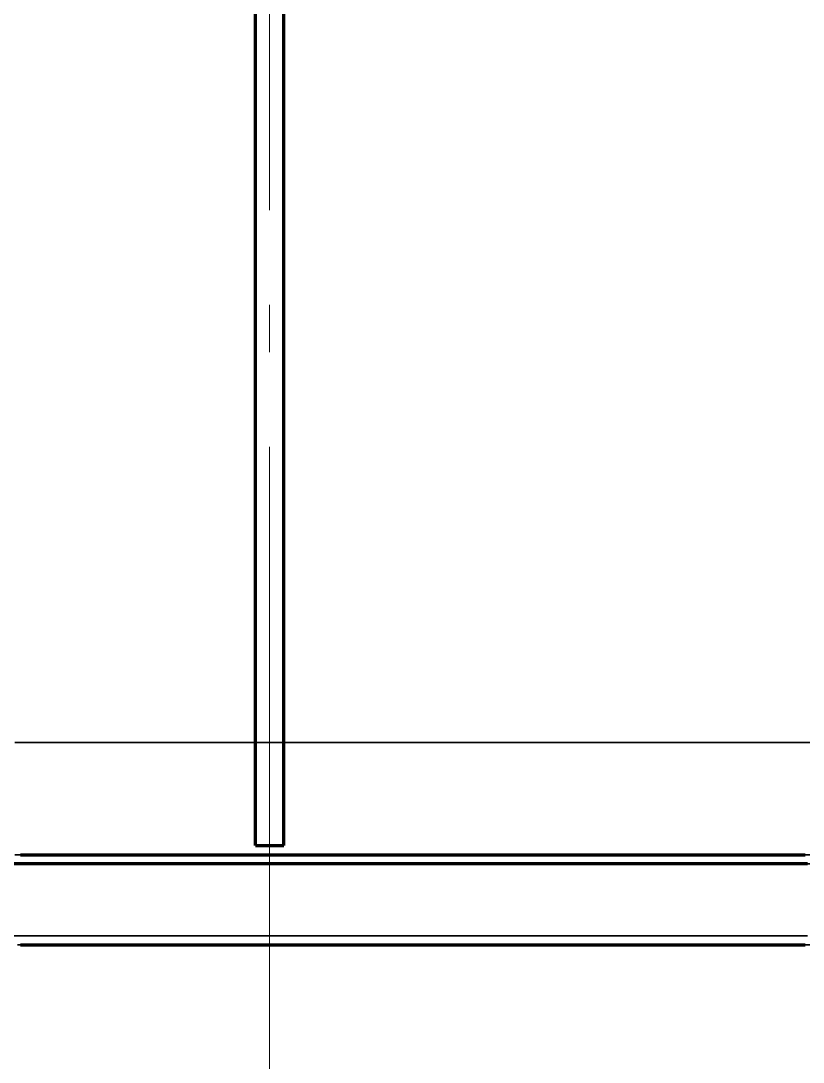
# Model space of a CAD drawing. Header units: millimetres. Extents: x 0 to 1554, y 0 to 420.
# Drawn here: x 111.49 to 128.02, y 169.17 to 191.17 of the extents above; entities that cross this region are included whole.
import ezdxf

# ---------------------------------------------------------------- set-up
doc = ezdxf.new("R2010")
doc.units = ezdxf.units.MM
doc.linetypes.add('IRAM-E-TRAZOS', pattern=[5, 4, -1])
doc.linetypes.add('IRAM-F-TRAZO-PUNTO', pattern=[20, 15, -2, 1, -2])
for name, color, linetype, lineweight in [('01-VISIBLE', 7, 'CONTINUOUS', 70), ('02-OCULTA', 4, 'IRAM-E-TRAZOS', 35), ('03-EJE', 1, 'IRAM-F-TRAZO-PUNTO', 18)]:
    doc.layers.add(name, color=color, linetype=linetype, lineweight=lineweight)

msp = doc.modelspace()

# ---------------------------------------------------------------- linework, layer by layer
at = {"layer": '01-VISIBLE'}
for p, q in [((116.45, 173.752), (116.45, 309.352)), ((117.05, 173.752), (117.05, 309.352)), ((116.45, 173.752), (117.05, 173.752))]:
    msp.add_line(p, q, dxfattribs=at)
for points in [[(111.485, 173.552), (111.68, 173.552), (111.875, 173.552), (112.07, 173.552), (112.265, 173.552), (112.46, 173.552), (112.655, 173.552), (112.85, 173.552), (113.045, 173.552), (113.24, 173.552), (113.435, 173.552), (113.63, 173.552), (113.825, 173.552), (114.02, 173.552), (114.215, 173.552), (114.41, 173.552), (114.605, 173.552), (114.8, 173.552), (114.995, 173.552), (115.19, 173.552), (115.385, 173.552), (115.58, 173.552), (115.775, 173.552), (115.97, 173.552), (116.165, 173.552), (116.36, 173.552), (116.555, 173.552), (116.75, 173.552), (116.945, 173.552), (117.14, 173.552), (117.335, 173.552), (117.53, 173.552), (117.725, 173.552), (117.92, 173.552), (118.115, 173.552), (118.31, 173.552), (118.505, 173.552), (118.7, 173.552), (118.895, 173.552), (119.09, 173.552), (119.285, 173.552), (119.48, 173.552), (119.675, 173.552), (119.87, 173.552), (120.065, 173.552), (120.26, 173.552), (120.455, 173.552), (120.65, 173.552), (120.845, 173.552), (121.04, 173.552), (121.235, 173.552), (121.43, 173.552), (121.625, 173.552), (121.82, 173.552), (122.015, 173.552), (122.21, 173.552), (122.405, 173.552), (122.6, 173.552), (122.795, 173.552), (122.99, 173.552), (123.185, 173.552), (123.38, 173.552), (123.575, 173.552), (123.77, 173.552), (123.965, 173.552), (124.16, 173.552), (124.355, 173.552), (124.55, 173.552), (124.745, 173.552), (124.94, 173.552), (125.135, 173.552), (125.33, 173.552), (125.525, 173.552), (125.72, 173.552), (125.915, 173.552), (126.11, 173.552), (126.305, 173.552), (126.5, 173.552), (126.695, 173.552), (126.89, 173.552), (127.085, 173.552), (127.28, 173.552), (127.475, 173.552), (127.67, 173.552), (127.865, 173.552), (128.06, 173.552)], [(128.115, 173.362), (127.922, 173.362), (127.73, 173.362), (127.537, 173.362), (127.344, 173.362), (127.152, 173.362), (126.959, 173.362), (126.766, 173.362), (126.574, 173.362), (126.381, 173.362), (126.189, 173.362), (125.996, 173.362), (125.803, 173.362), (125.611, 173.362), (125.418, 173.362), (125.225, 173.362), (125.033, 173.362), (124.84, 173.362), (124.648, 173.362), (124.455, 173.362), (124.262, 173.362), (124.07, 173.362), (123.877, 173.362), (123.684, 173.362), (123.492, 173.362), (123.299, 173.362), (123.107, 173.362), (122.914, 173.362), (122.721, 173.362), (122.529, 173.362), (122.336, 173.362), (122.144, 173.362), (121.951, 173.362), (121.758, 173.362), (121.566, 173.362), (121.373, 173.362), (121.18, 173.362), (120.988, 173.362), (120.795, 173.362), (120.602, 173.362), (120.41, 173.362), (120.217, 173.362), (120.025, 173.362), (119.832, 173.362), (119.639, 173.362), (119.447, 173.362), (119.254, 173.362), (119.061, 173.362), (118.869, 173.362), (118.676, 173.362), (118.484, 173.362), (118.291, 173.362), (118.098, 173.362), (117.906, 173.362), (117.713, 173.362), (117.52, 173.362), (117.328, 173.362), (117.135, 173.362), (116.943, 173.362), (116.75, 173.362), (116.557, 173.362), (116.365, 173.362), (116.172, 173.362), (115.98, 173.362), (115.787, 173.362), (115.594, 173.362), (115.402, 173.362), (115.209, 173.362), (115.016, 173.362), (114.824, 173.362), (114.631, 173.362), (114.438, 173.362), (114.246, 173.362), (114.053, 173.362), (113.861, 173.362), (113.668, 173.362), (113.475, 173.362), (113.283, 173.362), (113.09, 173.362), (112.897, 173.362), (112.705, 173.362), (112.512, 173.362), (112.32, 173.362), (112.127, 173.362), (111.934, 173.362), (111.742, 173.362), (111.549, 173.362), (111.356, 173.362)], [(111.485, 171.652), (111.68, 171.652), (111.875, 171.652), (112.07, 171.652), (112.265, 171.652), (112.46, 171.652), (112.655, 171.652), (112.85, 171.652), (113.045, 171.652), (113.24, 171.652), (113.435, 171.652), (113.63, 171.652), (113.825, 171.652), (114.02, 171.652), (114.215, 171.652), (114.41, 171.652), (114.605, 171.652), (114.8, 171.652), (114.995, 171.652), (115.19, 171.652), (115.385, 171.652), (115.58, 171.652), (115.775, 171.652), (115.97, 171.652), (116.165, 171.652), (116.36, 171.652), (116.555, 171.652), (116.75, 171.652), (116.945, 171.652), (117.14, 171.652), (117.335, 171.652), (117.53, 171.652), (117.725, 171.652), (117.92, 171.652), (118.115, 171.652), (118.31, 171.652), (118.505, 171.652), (118.7, 171.652), (118.895, 171.652), (119.09, 171.652), (119.285, 171.652), (119.48, 171.652), (119.675, 171.652), (119.87, 171.652), (120.065, 171.652), (120.26, 171.652), (120.455, 171.652), (120.65, 171.652), (120.845, 171.652), (121.04, 171.652), (121.235, 171.652), (121.43, 171.652), (121.625, 171.652), (121.82, 171.652), (122.015, 171.652), (122.21, 171.652), (122.405, 171.652), (122.6, 171.652), (122.795, 171.652), (122.99, 171.652), (123.185, 171.652), (123.38, 171.652), (123.575, 171.652), (123.77, 171.652), (123.965, 171.652), (124.16, 171.652), (124.355, 171.652), (124.55, 171.652), (124.745, 171.652), (124.94, 171.652), (125.135, 171.652), (125.33, 171.652), (125.525, 171.652), (125.72, 171.652), (125.915, 171.652), (126.11, 171.652), (126.305, 171.652), (126.5, 171.652), (126.695, 171.652), (126.89, 171.652), (127.085, 171.652), (127.28, 171.652), (127.475, 171.652), (127.67, 171.652), (127.865, 171.652), (128.06, 171.652)]]:
    msp.add_lwpolyline(points, dxfattribs=at)
at = {"layer": '02-OCULTA'}
for p, q in [((116.45, 173.752), (116.45, 309.352)), ((117.05, 173.752), (117.05, 309.352)), ((116.45, 173.752), (117.05, 173.752))]:
    msp.add_line(p, q, dxfattribs=at)
for points in [[(128.065, 175.927), (127.88, 175.927), (127.695, 175.927), (127.509, 175.927), (127.323, 175.927), (127.138, 175.927), (126.953, 175.927), (126.767, 175.927), (126.581, 175.927), (126.396, 175.927), (126.21, 175.927), (126.025, 175.927), (125.84, 175.927), (125.654, 175.927), (125.468, 175.927), (125.283, 175.927), (125.097, 175.927), (124.912, 175.927), (124.726, 175.927), (124.541, 175.927), (124.355, 175.927), (124.17, 175.927), (123.984, 175.927), (123.799, 175.927), (123.613, 175.927), (123.428, 175.927), (123.242, 175.927), (123.057, 175.927), (122.871, 175.927), (122.686, 175.927), (122.5, 175.927), (122.315, 175.927), (122.129, 175.927), (121.944, 175.927), (121.758, 175.927), (121.573, 175.927), (121.387, 175.927), (121.202, 175.927), (121.016, 175.927), (120.831, 175.927), (120.645, 175.927), (120.46, 175.927), (120.274, 175.927), (120.089, 175.927), (119.903, 175.927), (119.718, 175.927), (119.532, 175.927), (119.347, 175.927), (119.161, 175.927), (118.976, 175.927), (118.79, 175.927), (118.605, 175.927), (118.419, 175.927), (118.234, 175.927), (118.048, 175.927), (117.863, 175.927), (117.677, 175.927), (117.492, 175.927), (117.306, 175.927), (117.121, 175.927), (116.935, 175.927), (116.75, 175.927), (116.564, 175.927), (116.379, 175.927), (116.193, 175.927), (116.008, 175.927), (115.822, 175.927), (115.637, 175.927), (115.451, 175.927), (115.266, 175.927), (115.081, 175.927), (114.895, 175.927), (114.709, 175.927), (114.524, 175.927), (114.338, 175.927), (114.153, 175.927), (113.968, 175.927), (113.782, 175.927), (113.596, 175.927), (113.411, 175.927), (113.225, 175.927), (113.04, 175.927), (112.855, 175.927), (112.669, 175.927), (112.483, 175.927), (112.298, 175.927), (112.112, 175.927), (111.927, 175.927), (111.741, 175.927), (111.556, 175.927), (111.37, 175.927)], [(111.37, 175.927), (111.556, 175.927), (111.741, 175.927), (111.927, 175.927), (112.112, 175.927), (112.298, 175.927), (112.483, 175.927), (112.669, 175.927), (112.855, 175.927), (113.04, 175.927), (113.225, 175.927), (113.411, 175.927), (113.596, 175.927), (113.782, 175.927), (113.968, 175.927), (114.153, 175.927), (114.338, 175.927), (114.524, 175.927), (114.709, 175.927), (114.895, 175.927), (115.081, 175.927), (115.266, 175.927), (115.451, 175.927), (115.637, 175.927), (115.822, 175.927), (116.008, 175.927), (116.193, 175.927), (116.379, 175.927), (116.564, 175.927), (116.75, 175.927), (116.935, 175.927), (117.121, 175.927), (117.306, 175.927), (117.492, 175.927), (117.677, 175.927), (117.863, 175.927), (118.048, 175.927), (118.234, 175.927), (118.419, 175.927), (118.605, 175.927), (118.79, 175.927), (118.976, 175.927), (119.161, 175.927), (119.347, 175.927), (119.532, 175.927), (119.718, 175.927), (119.903, 175.927), (120.089, 175.927), (120.274, 175.927), (120.46, 175.927), (120.645, 175.927), (120.831, 175.927), (121.016, 175.927), (121.202, 175.927), (121.387, 175.927), (121.573, 175.927), (121.758, 175.927), (121.944, 175.927), (122.129, 175.927), (122.315, 175.927), (122.5, 175.927), (122.686, 175.927), (122.871, 175.927), (123.057, 175.927), (123.242, 175.927), (123.428, 175.927), (123.613, 175.927), (123.799, 175.927), (123.984, 175.927), (124.17, 175.927), (124.355, 175.927), (124.541, 175.927), (124.726, 175.927), (124.912, 175.927), (125.097, 175.927), (125.283, 175.927), (125.468, 175.927), (125.654, 175.927), (125.84, 175.927), (126.025, 175.927), (126.21, 175.927), (126.396, 175.927), (126.581, 175.927), (126.767, 175.927), (126.953, 175.927), (127.138, 175.927), (127.323, 175.927), (127.509, 175.927), (127.695, 175.927), (127.88, 175.927), (128.065, 175.927)], [(128.165, 175.927), (127.975, 175.927), (127.784, 175.927), (127.594, 175.927), (127.404, 175.927), (127.214, 175.927), (127.023, 175.927), (126.833, 175.927), (126.643, 175.927), (126.453, 175.927), (126.262, 175.927), (126.072, 175.927), (125.882, 175.927), (125.692, 175.927), (125.501, 175.927), (125.311, 175.927), (125.121, 175.927), (124.931, 175.927), (124.74, 175.927), (124.55, 175.927), (124.36, 175.927), (124.17, 175.927), (123.979, 175.927), (123.789, 175.927), (123.599, 175.927), (123.409, 175.927), (123.218, 175.927), (123.028, 175.927), (122.838, 175.927), (122.648, 175.927), (122.457, 175.927), (122.267, 175.927), (122.077, 175.927), (121.887, 175.927), (121.696, 175.927), (121.506, 175.927), (121.316, 175.927), (121.126, 175.927), (120.935, 175.927), (120.745, 175.927), (120.555, 175.927), (120.365, 175.927), (120.174, 175.927), (119.984, 175.927), (119.794, 175.927), (119.604, 175.927), (119.413, 175.927), (119.223, 175.927), (119.033, 175.927), (118.843, 175.927), (118.652, 175.927), (118.462, 175.927), (118.272, 175.927), (118.082, 175.927), (117.891, 175.927), (117.701, 175.927), (117.511, 175.927), (117.321, 175.927), (117.13, 175.927), (116.94, 175.927), (116.75, 175.927), (116.56, 175.927), (116.369, 175.927), (116.179, 175.927), (115.989, 175.927), (115.799, 175.927), (115.608, 175.927), (115.418, 175.927), (115.228, 175.927), (115.038, 175.927), (114.847, 175.927), (114.657, 175.927), (114.467, 175.927), (114.277, 175.927), (114.086, 175.927), (113.896, 175.927), (113.706, 175.927), (113.516, 175.927), (113.325, 175.927), (113.135, 175.927), (112.945, 175.927), (112.755, 175.927), (112.564, 175.927), (112.374, 175.927), (112.184, 175.927), (111.994, 175.927), (111.803, 175.927), (111.613, 175.927), (111.423, 175.927)], [(111.423, 175.927), (111.613, 175.927), (111.803, 175.927), (111.994, 175.927), (112.184, 175.927), (112.374, 175.927), (112.564, 175.927), (112.755, 175.927), (112.945, 175.927), (113.135, 175.927), (113.325, 175.927), (113.516, 175.927), (113.706, 175.927), (113.896, 175.927), (114.086, 175.927), (114.277, 175.927), (114.467, 175.927), (114.657, 175.927), (114.847, 175.927), (115.038, 175.927), (115.228, 175.927), (115.418, 175.927), (115.608, 175.927), (115.799, 175.927), (115.989, 175.927), (116.179, 175.927), (116.369, 175.927), (116.56, 175.927), (116.75, 175.927), (116.94, 175.927), (117.13, 175.927), (117.321, 175.927), (117.511, 175.927), (117.701, 175.927), (117.891, 175.927), (118.082, 175.927), (118.272, 175.927), (118.462, 175.927), (118.652, 175.927), (118.843, 175.927), (119.033, 175.927), (119.223, 175.927), (119.413, 175.927), (119.604, 175.927), (119.794, 175.927), (119.984, 175.927), (120.174, 175.927), (120.365, 175.927), (120.555, 175.927), (120.745, 175.927), (120.935, 175.927), (121.126, 175.927), (121.316, 175.927), (121.506, 175.927), (121.696, 175.927), (121.887, 175.927), (122.077, 175.927), (122.267, 175.927), (122.457, 175.927), (122.648, 175.927), (122.838, 175.927), (123.028, 175.927), (123.218, 175.927), (123.409, 175.927), (123.599, 175.927), (123.789, 175.927), (123.979, 175.927), (124.17, 175.927), (124.36, 175.927), (124.55, 175.927), (124.74, 175.927), (124.931, 175.927), (125.121, 175.927), (125.311, 175.927), (125.501, 175.927), (125.692, 175.927), (125.882, 175.927), (126.072, 175.927), (126.262, 175.927), (126.453, 175.927), (126.643, 175.927), (126.833, 175.927), (127.023, 175.927), (127.214, 175.927), (127.404, 175.927), (127.594, 175.927), (127.784, 175.927), (127.975, 175.927), (128.165, 175.927)], [(128.065, 173.552), (127.88, 173.552), (127.695, 173.552), (127.509, 173.552), (127.323, 173.552), (127.138, 173.552), (126.953, 173.552), (126.767, 173.552), (126.581, 173.552), (126.396, 173.552), (126.21, 173.552), (126.025, 173.552), (125.84, 173.552), (125.654, 173.552), (125.468, 173.552), (125.283, 173.552), (125.097, 173.552), (124.912, 173.552), (124.726, 173.552), (124.541, 173.552), (124.355, 173.552), (124.17, 173.552), (123.984, 173.552), (123.799, 173.552), (123.613, 173.552), (123.428, 173.552), (123.242, 173.552), (123.057, 173.552), (122.871, 173.552), (122.686, 173.552), (122.5, 173.552), (122.315, 173.552), (122.129, 173.552), (121.944, 173.552), (121.758, 173.552), (121.573, 173.552), (121.387, 173.552), (121.202, 173.552), (121.016, 173.552), (120.831, 173.552), (120.645, 173.552), (120.46, 173.552), (120.274, 173.552), (120.089, 173.552), (119.903, 173.552), (119.718, 173.552), (119.532, 173.552), (119.347, 173.552), (119.161, 173.552), (118.976, 173.552), (118.79, 173.552), (118.605, 173.552), (118.419, 173.552), (118.234, 173.552), (118.048, 173.552), (117.863, 173.552), (117.677, 173.552), (117.492, 173.552), (117.306, 173.552), (117.121, 173.552), (116.935, 173.552), (116.75, 173.552), (116.564, 173.552), (116.379, 173.552), (116.193, 173.552), (116.008, 173.552), (115.822, 173.552), (115.637, 173.552), (115.451, 173.552), (115.266, 173.552), (115.081, 173.552), (114.895, 173.552), (114.709, 173.552), (114.524, 173.552), (114.338, 173.552), (114.153, 173.552), (113.968, 173.552), (113.782, 173.552), (113.596, 173.552), (113.411, 173.552), (113.225, 173.552), (113.04, 173.552), (112.855, 173.552), (112.669, 173.552), (112.483, 173.552), (112.298, 173.552), (112.112, 173.552), (111.927, 173.552), (111.741, 173.552), (111.556, 173.552), (111.37, 173.552)], [(111.37, 173.552), (111.556, 173.552), (111.741, 173.552), (111.927, 173.552), (112.112, 173.552), (112.298, 173.552), (112.483, 173.552), (112.669, 173.552), (112.855, 173.552), (113.04, 173.552), (113.225, 173.552), (113.411, 173.552), (113.596, 173.552), (113.782, 173.552), (113.968, 173.552), (114.153, 173.552), (114.338, 173.552), (114.524, 173.552), (114.709, 173.552), (114.895, 173.552), (115.081, 173.552), (115.266, 173.552), (115.451, 173.552), (115.637, 173.552), (115.822, 173.552), (116.008, 173.552), (116.193, 173.552), (116.379, 173.552), (116.564, 173.552), (116.75, 173.552), (116.935, 173.552), (117.121, 173.552), (117.306, 173.552), (117.492, 173.552), (117.677, 173.552), (117.863, 173.552), (118.048, 173.552), (118.234, 173.552), (118.419, 173.552), (118.605, 173.552), (118.79, 173.552), (118.976, 173.552), (119.161, 173.552), (119.347, 173.552), (119.532, 173.552), (119.718, 173.552), (119.903, 173.552), (120.089, 173.552), (120.274, 173.552), (120.46, 173.552), (120.645, 173.552), (120.831, 173.552), (121.016, 173.552), (121.202, 173.552), (121.387, 173.552), (121.573, 173.552), (121.758, 173.552), (121.944, 173.552), (122.129, 173.552), (122.315, 173.552), (122.5, 173.552), (122.686, 173.552), (122.871, 173.552), (123.057, 173.552), (123.242, 173.552), (123.428, 173.552), (123.613, 173.552), (123.799, 173.552), (123.984, 173.552), (124.17, 173.552), (124.355, 173.552), (124.541, 173.552), (124.726, 173.552), (124.912, 173.552), (125.097, 173.552), (125.283, 173.552), (125.468, 173.552), (125.654, 173.552), (125.84, 173.552), (126.025, 173.552), (126.21, 173.552), (126.396, 173.552), (126.581, 173.552), (126.767, 173.552), (126.953, 173.552), (127.138, 173.552), (127.323, 173.552), (127.509, 173.552), (127.695, 173.552), (127.88, 173.552), (128.065, 173.552)], [(128.165, 173.552), (127.975, 173.552), (127.784, 173.552), (127.594, 173.552), (127.404, 173.552), (127.214, 173.552), (127.023, 173.552), (126.833, 173.552), (126.643, 173.552), (126.453, 173.552), (126.262, 173.552), (126.072, 173.552), (125.882, 173.552), (125.692, 173.552), (125.501, 173.552), (125.311, 173.552), (125.121, 173.552), (124.931, 173.552), (124.74, 173.552), (124.55, 173.552), (124.36, 173.552), (124.17, 173.552), (123.979, 173.552), (123.789, 173.552), (123.599, 173.552), (123.409, 173.552), (123.218, 173.552), (123.028, 173.552), (122.838, 173.552), (122.648, 173.552), (122.457, 173.552), (122.267, 173.552), (122.077, 173.552), (121.887, 173.552), (121.696, 173.552), (121.506, 173.552), (121.316, 173.552), (121.126, 173.552), (120.935, 173.552), (120.745, 173.552), (120.555, 173.552), (120.365, 173.552), (120.174, 173.552), (119.984, 173.552), (119.794, 173.552), (119.604, 173.552), (119.413, 173.552), (119.223, 173.552), (119.033, 173.552), (118.843, 173.552), (118.652, 173.552), (118.462, 173.552), (118.272, 173.552), (118.082, 173.552), (117.891, 173.552), (117.701, 173.552), (117.511, 173.552), (117.321, 173.552), (117.13, 173.552), (116.94, 173.552), (116.75, 173.552), (116.56, 173.552), (116.369, 173.552), (116.179, 173.552), (115.989, 173.552), (115.799, 173.552), (115.608, 173.552), (115.418, 173.552), (115.228, 173.552), (115.038, 173.552), (114.847, 173.552), (114.657, 173.552), (114.467, 173.552), (114.277, 173.552), (114.086, 173.552), (113.896, 173.552), (113.706, 173.552), (113.516, 173.552), (113.325, 173.552), (113.135, 173.552), (112.945, 173.552), (112.755, 173.552), (112.564, 173.552), (112.374, 173.552), (112.184, 173.552), (111.994, 173.552), (111.803, 173.552), (111.613, 173.552), (111.423, 173.552)], [(111.423, 173.552), (111.613, 173.552), (111.803, 173.552), (111.994, 173.552), (112.184, 173.552), (112.374, 173.552), (112.564, 173.552), (112.755, 173.552), (112.945, 173.552), (113.135, 173.552), (113.325, 173.552), (113.516, 173.552), (113.706, 173.552), (113.896, 173.552), (114.086, 173.552), (114.277, 173.552), (114.467, 173.552), (114.657, 173.552), (114.847, 173.552), (115.038, 173.552), (115.228, 173.552), (115.418, 173.552), (115.608, 173.552), (115.799, 173.552), (115.989, 173.552), (116.179, 173.552), (116.369, 173.552), (116.56, 173.552), (116.75, 173.552), (116.94, 173.552), (117.13, 173.552), (117.321, 173.552), (117.511, 173.552), (117.701, 173.552), (117.891, 173.552), (118.082, 173.552), (118.272, 173.552), (118.462, 173.552), (118.652, 173.552), (118.843, 173.552), (119.033, 173.552), (119.223, 173.552), (119.413, 173.552), (119.604, 173.552), (119.794, 173.552), (119.984, 173.552), (120.174, 173.552), (120.365, 173.552), (120.555, 173.552), (120.745, 173.552), (120.935, 173.552), (121.126, 173.552), (121.316, 173.552), (121.506, 173.552), (121.696, 173.552), (121.887, 173.552), (122.077, 173.552), (122.267, 173.552), (122.457, 173.552), (122.648, 173.552), (122.838, 173.552), (123.028, 173.552), (123.218, 173.552), (123.409, 173.552), (123.599, 173.552), (123.789, 173.552), (123.979, 173.552), (124.17, 173.552), (124.36, 173.552), (124.55, 173.552), (124.74, 173.552), (124.931, 173.552), (125.121, 173.552), (125.311, 173.552), (125.501, 173.552), (125.692, 173.552), (125.882, 173.552), (126.072, 173.552), (126.262, 173.552), (126.453, 173.552), (126.643, 173.552), (126.833, 173.552), (127.023, 173.552), (127.214, 173.552), (127.404, 173.552), (127.594, 173.552), (127.784, 173.552), (127.975, 173.552), (128.165, 173.552)], [(128.165, 173.552), (127.975, 173.552), (127.784, 173.552), (127.594, 173.552), (127.404, 173.552), (127.214, 173.552), (127.023, 173.552), (126.833, 173.552), (126.643, 173.552), (126.453, 173.552), (126.262, 173.552), (126.072, 173.552), (125.882, 173.552), (125.692, 173.552), (125.501, 173.552), (125.311, 173.552), (125.121, 173.552), (124.931, 173.552), (124.74, 173.552), (124.55, 173.552), (124.36, 173.552), (124.17, 173.552), (123.979, 173.552), (123.789, 173.552), (123.599, 173.552), (123.409, 173.552), (123.218, 173.552), (123.028, 173.552), (122.838, 173.552), (122.648, 173.552), (122.457, 173.552), (122.267, 173.552), (122.077, 173.552), (121.887, 173.552), (121.696, 173.552), (121.506, 173.552), (121.316, 173.552), (121.126, 173.552), (120.935, 173.552), (120.745, 173.552), (120.555, 173.552), (120.365, 173.552), (120.174, 173.552), (119.984, 173.552), (119.794, 173.552), (119.604, 173.552), (119.413, 173.552), (119.223, 173.552), (119.033, 173.552), (118.843, 173.552), (118.652, 173.552), (118.462, 173.552), (118.272, 173.552), (118.082, 173.552), (117.891, 173.552), (117.701, 173.552), (117.511, 173.552), (117.321, 173.552), (117.13, 173.552), (116.94, 173.552), (116.75, 173.552), (116.56, 173.552), (116.369, 173.552), (116.179, 173.552), (115.989, 173.552), (115.799, 173.552), (115.608, 173.552), (115.418, 173.552), (115.228, 173.552), (115.038, 173.552), (114.847, 173.552), (114.657, 173.552), (114.467, 173.552), (114.277, 173.552), (114.086, 173.552), (113.896, 173.552), (113.706, 173.552), (113.516, 173.552), (113.325, 173.552), (113.135, 173.552), (112.945, 173.552), (112.755, 173.552), (112.564, 173.552), (112.374, 173.552), (112.184, 173.552), (111.994, 173.552), (111.803, 173.552), (111.613, 173.552), (111.423, 173.552)], [(111.423, 173.552), (111.613, 173.552), (111.803, 173.552), (111.994, 173.552), (112.184, 173.552), (112.374, 173.552), (112.564, 173.552), (112.755, 173.552), (112.945, 173.552), (113.135, 173.552), (113.325, 173.552), (113.516, 173.552), (113.706, 173.552), (113.896, 173.552), (114.086, 173.552), (114.277, 173.552), (114.467, 173.552), (114.657, 173.552), (114.847, 173.552), (115.038, 173.552), (115.228, 173.552), (115.418, 173.552), (115.608, 173.552), (115.799, 173.552), (115.989, 173.552), (116.179, 173.552), (116.369, 173.552), (116.56, 173.552), (116.75, 173.552), (116.94, 173.552), (117.13, 173.552), (117.321, 173.552), (117.511, 173.552), (117.701, 173.552), (117.891, 173.552), (118.082, 173.552), (118.272, 173.552), (118.462, 173.552), (118.652, 173.552), (118.843, 173.552), (119.033, 173.552), (119.223, 173.552), (119.413, 173.552), (119.604, 173.552), (119.794, 173.552), (119.984, 173.552), (120.174, 173.552), (120.365, 173.552), (120.555, 173.552), (120.745, 173.552), (120.935, 173.552), (121.126, 173.552), (121.316, 173.552), (121.506, 173.552), (121.696, 173.552), (121.887, 173.552), (122.077, 173.552), (122.267, 173.552), (122.457, 173.552), (122.648, 173.552), (122.838, 173.552), (123.028, 173.552), (123.218, 173.552), (123.409, 173.552), (123.599, 173.552), (123.789, 173.552), (123.979, 173.552), (124.17, 173.552), (124.36, 173.552), (124.55, 173.552), (124.74, 173.552), (124.931, 173.552), (125.121, 173.552), (125.311, 173.552), (125.501, 173.552), (125.692, 173.552), (125.882, 173.552), (126.072, 173.552), (126.262, 173.552), (126.453, 173.552), (126.643, 173.552), (126.833, 173.552), (127.023, 173.552), (127.214, 173.552), (127.404, 173.552), (127.594, 173.552), (127.784, 173.552), (127.975, 173.552), (128.165, 173.552)], [(128.06, 173.552), (127.865, 173.552), (127.67, 173.552), (127.475, 173.552), (127.28, 173.552), (127.085, 173.552), (126.89, 173.552), (126.695, 173.552), (126.5, 173.552), (126.305, 173.552), (126.11, 173.552), (125.915, 173.552), (125.72, 173.552), (125.525, 173.552), (125.33, 173.552), (125.135, 173.552), (124.94, 173.552), (124.745, 173.552), (124.55, 173.552), (124.355, 173.552), (124.16, 173.552), (123.965, 173.552), (123.77, 173.552), (123.575, 173.552), (123.38, 173.552), (123.185, 173.552), (122.99, 173.552), (122.795, 173.552), (122.6, 173.552), (122.405, 173.552), (122.21, 173.552), (122.015, 173.552), (121.82, 173.552), (121.625, 173.552), (121.43, 173.552), (121.235, 173.552), (121.04, 173.552), (120.845, 173.552), (120.65, 173.552), (120.455, 173.552), (120.26, 173.552), (120.065, 173.552), (119.87, 173.552), (119.675, 173.552), (119.48, 173.552), (119.285, 173.552), (119.09, 173.552), (118.895, 173.552), (118.7, 173.552), (118.505, 173.552), (118.31, 173.552), (118.115, 173.552), (117.92, 173.552), (117.725, 173.552), (117.53, 173.552), (117.335, 173.552), (117.14, 173.552), (116.945, 173.552), (116.75, 173.552), (116.555, 173.552), (116.36, 173.552), (116.165, 173.552), (115.97, 173.552), (115.775, 173.552), (115.58, 173.552), (115.385, 173.552), (115.19, 173.552), (114.995, 173.552), (114.8, 173.552), (114.605, 173.552), (114.41, 173.552), (114.215, 173.552), (114.02, 173.552), (113.825, 173.552), (113.63, 173.552), (113.435, 173.552), (113.24, 173.552), (113.045, 173.552), (112.85, 173.552), (112.655, 173.552), (112.46, 173.552), (112.265, 173.552), (112.07, 173.552), (111.875, 173.552), (111.68, 173.552), (111.485, 173.552)], [(128.194, 173.362), (128.003, 173.362), (127.812, 173.362), (127.621, 173.362), (127.431, 173.362), (127.24, 173.362), (127.049, 173.362), (126.858, 173.362), (126.668, 173.362), (126.477, 173.362), (126.286, 173.362), (126.096, 173.362), (125.905, 173.362), (125.714, 173.362), (125.523, 173.362), (125.333, 173.362), (125.142, 173.362), (124.951, 173.362), (124.76, 173.362), (124.57, 173.362), (124.379, 173.362), (124.188, 173.362), (123.998, 173.362), (123.807, 173.362), (123.616, 173.362), (123.425, 173.362), (123.235, 173.362), (123.044, 173.362), (122.853, 173.362), (122.662, 173.362), (122.472, 173.362), (122.281, 173.362), (122.09, 173.362), (121.9, 173.362), (121.709, 173.362), (121.518, 173.362), (121.327, 173.362), (121.137, 173.362), (120.946, 173.362), (120.755, 173.362), (120.565, 173.362), (120.374, 173.362), (120.183, 173.362), (119.992, 173.362), (119.802, 173.362), (119.611, 173.362), (119.42, 173.362), (119.229, 173.362), (119.039, 173.362), (118.848, 173.362), (118.657, 173.362), (118.467, 173.362), (118.276, 173.362), (118.085, 173.362), (117.894, 173.362), (117.704, 173.362), (117.513, 173.362), (117.322, 173.362), (117.131, 173.362), (116.941, 173.362), (116.75, 173.362), (116.559, 173.362), (116.369, 173.362), (116.178, 173.362), (115.987, 173.362), (115.796, 173.362), (115.606, 173.362), (115.415, 173.362), (115.224, 173.362), (115.033, 173.362), (114.843, 173.362), (114.652, 173.362), (114.461, 173.362), (114.271, 173.362), (114.08, 173.362), (113.889, 173.362), (113.698, 173.362), (113.508, 173.362), (113.317, 173.362), (113.126, 173.362), (112.935, 173.362), (112.745, 173.362), (112.554, 173.362), (112.363, 173.362), (112.173, 173.362), (111.982, 173.362), (111.791, 173.362), (111.6, 173.362), (111.41, 173.362)], [(111.356, 171.842), (111.549, 171.842), (111.742, 171.842), (111.934, 171.842), (112.127, 171.842), (112.32, 171.842), (112.512, 171.842), (112.705, 171.842), (112.897, 171.842), (113.09, 171.842), (113.283, 171.842), (113.475, 171.842), (113.668, 171.842), (113.861, 171.842), (114.053, 171.842), (114.246, 171.842), (114.438, 171.842), (114.631, 171.842), (114.824, 171.842), (115.016, 171.842), (115.209, 171.842), (115.402, 171.842), (115.594, 171.842), (115.787, 171.842), (115.98, 171.842), (116.172, 171.842), (116.365, 171.842), (116.557, 171.842), (116.75, 171.842), (116.943, 171.842), (117.135, 171.842), (117.328, 171.842), (117.52, 171.842), (117.713, 171.842), (117.906, 171.842), (118.098, 171.842), (118.291, 171.842), (118.484, 171.842), (118.676, 171.842), (118.869, 171.842), (119.061, 171.842), (119.254, 171.842), (119.447, 171.842), (119.639, 171.842), (119.832, 171.842), (120.025, 171.842), (120.217, 171.842), (120.41, 171.842), (120.602, 171.842), (120.795, 171.842), (120.988, 171.842), (121.18, 171.842), (121.373, 171.842), (121.566, 171.842), (121.758, 171.842), (121.951, 171.842), (122.144, 171.842), (122.336, 171.842), (122.529, 171.842), (122.721, 171.842), (122.914, 171.842), (123.107, 171.842), (123.299, 171.842), (123.492, 171.842), (123.684, 171.842), (123.877, 171.842), (124.07, 171.842), (124.262, 171.842), (124.455, 171.842), (124.648, 171.842), (124.84, 171.842), (125.033, 171.842), (125.225, 171.842), (125.418, 171.842), (125.611, 171.842), (125.803, 171.842), (125.996, 171.842), (126.189, 171.842), (126.381, 171.842), (126.574, 171.842), (126.766, 171.842), (126.959, 171.842), (127.152, 171.842), (127.344, 171.842), (127.537, 171.842), (127.73, 171.842), (127.922, 171.842), (128.115, 171.842)], [(111.356, 171.842), (111.549, 171.842), (111.742, 171.842), (111.934, 171.842), (112.127, 171.842), (112.32, 171.842), (112.512, 171.842), (112.705, 171.842), (112.897, 171.842), (113.09, 171.842), (113.283, 171.842), (113.475, 171.842), (113.668, 171.842), (113.861, 171.842), (114.053, 171.842), (114.246, 171.842), (114.438, 171.842), (114.631, 171.842), (114.824, 171.842), (115.016, 171.842), (115.209, 171.842), (115.402, 171.842), (115.594, 171.842), (115.787, 171.842), (115.98, 171.842), (116.172, 171.842), (116.365, 171.842), (116.557, 171.842), (116.75, 171.842), (116.943, 171.842), (117.135, 171.842), (117.328, 171.842), (117.52, 171.842), (117.713, 171.842), (117.906, 171.842), (118.098, 171.842), (118.291, 171.842), (118.484, 171.842), (118.676, 171.842), (118.869, 171.842), (119.061, 171.842), (119.254, 171.842), (119.447, 171.842), (119.639, 171.842), (119.832, 171.842), (120.025, 171.842), (120.217, 171.842), (120.41, 171.842), (120.602, 171.842), (120.795, 171.842), (120.988, 171.842), (121.18, 171.842), (121.373, 171.842), (121.566, 171.842), (121.758, 171.842), (121.951, 171.842), (122.144, 171.842), (122.336, 171.842), (122.529, 171.842), (122.721, 171.842), (122.914, 171.842), (123.107, 171.842), (123.299, 171.842), (123.492, 171.842), (123.684, 171.842), (123.877, 171.842), (124.07, 171.842), (124.262, 171.842), (124.455, 171.842), (124.648, 171.842), (124.84, 171.842), (125.033, 171.842), (125.225, 171.842), (125.418, 171.842), (125.611, 171.842), (125.803, 171.842), (125.996, 171.842), (126.189, 171.842), (126.381, 171.842), (126.574, 171.842), (126.766, 171.842), (126.959, 171.842), (127.152, 171.842), (127.344, 171.842), (127.537, 171.842), (127.73, 171.842), (127.922, 171.842), (128.115, 171.842)], [(128.165, 171.652), (127.975, 171.652), (127.784, 171.652), (127.594, 171.652), (127.404, 171.652), (127.214, 171.652), (127.023, 171.652), (126.833, 171.652), (126.643, 171.652), (126.453, 171.652), (126.262, 171.652), (126.072, 171.652), (125.882, 171.652), (125.692, 171.652), (125.501, 171.652), (125.311, 171.652), (125.121, 171.652), (124.931, 171.652), (124.74, 171.652), (124.55, 171.652), (124.36, 171.652), (124.17, 171.652), (123.979, 171.652), (123.789, 171.652), (123.599, 171.652), (123.409, 171.652), (123.218, 171.652), (123.028, 171.652), (122.838, 171.652), (122.648, 171.652), (122.457, 171.652), (122.267, 171.652), (122.077, 171.652), (121.887, 171.652), (121.696, 171.652), (121.506, 171.652), (121.316, 171.652), (121.126, 171.652), (120.935, 171.652), (120.745, 171.652), (120.555, 171.652), (120.365, 171.652), (120.174, 171.652), (119.984, 171.652), (119.794, 171.652), (119.604, 171.652), (119.413, 171.652), (119.223, 171.652), (119.033, 171.652), (118.843, 171.652), (118.652, 171.652), (118.462, 171.652), (118.272, 171.652), (118.082, 171.652), (117.891, 171.652), (117.701, 171.652), (117.511, 171.652), (117.321, 171.652), (117.13, 171.652), (116.94, 171.652), (116.75, 171.652), (116.56, 171.652), (116.369, 171.652), (116.179, 171.652), (115.989, 171.652), (115.799, 171.652), (115.608, 171.652), (115.418, 171.652), (115.228, 171.652), (115.038, 171.652), (114.847, 171.652), (114.657, 171.652), (114.467, 171.652), (114.277, 171.652), (114.086, 171.652), (113.896, 171.652), (113.706, 171.652), (113.516, 171.652), (113.325, 171.652), (113.135, 171.652), (112.945, 171.652), (112.755, 171.652), (112.564, 171.652), (112.374, 171.652), (112.184, 171.652), (111.994, 171.652), (111.803, 171.652), (111.613, 171.652), (111.423, 171.652)], [(111.423, 171.652), (111.613, 171.652), (111.803, 171.652), (111.994, 171.652), (112.184, 171.652), (112.374, 171.652), (112.564, 171.652), (112.755, 171.652), (112.945, 171.652), (113.135, 171.652), (113.325, 171.652), (113.516, 171.652), (113.706, 171.652), (113.896, 171.652), (114.086, 171.652), (114.277, 171.652), (114.467, 171.652), (114.657, 171.652), (114.847, 171.652), (115.038, 171.652), (115.228, 171.652), (115.418, 171.652), (115.608, 171.652), (115.799, 171.652), (115.989, 171.652), (116.179, 171.652), (116.369, 171.652), (116.56, 171.652), (116.75, 171.652), (116.94, 171.652), (117.13, 171.652), (117.321, 171.652), (117.511, 171.652), (117.701, 171.652), (117.891, 171.652), (118.082, 171.652), (118.272, 171.652), (118.462, 171.652), (118.652, 171.652), (118.843, 171.652), (119.033, 171.652), (119.223, 171.652), (119.413, 171.652), (119.604, 171.652), (119.794, 171.652), (119.984, 171.652), (120.174, 171.652), (120.365, 171.652), (120.555, 171.652), (120.745, 171.652), (120.935, 171.652), (121.126, 171.652), (121.316, 171.652), (121.506, 171.652), (121.696, 171.652), (121.887, 171.652), (122.077, 171.652), (122.267, 171.652), (122.457, 171.652), (122.648, 171.652), (122.838, 171.652), (123.028, 171.652), (123.218, 171.652), (123.409, 171.652), (123.599, 171.652), (123.789, 171.652), (123.979, 171.652), (124.17, 171.652), (124.36, 171.652), (124.55, 171.652), (124.74, 171.652), (124.931, 171.652), (125.121, 171.652), (125.311, 171.652), (125.501, 171.652), (125.692, 171.652), (125.882, 171.652), (126.072, 171.652), (126.262, 171.652), (126.453, 171.652), (126.643, 171.652), (126.833, 171.652), (127.023, 171.652), (127.214, 171.652), (127.404, 171.652), (127.594, 171.652), (127.784, 171.652), (127.975, 171.652), (128.165, 171.652)], [(128.06, 171.652), (127.865, 171.652), (127.67, 171.652), (127.475, 171.652), (127.28, 171.652), (127.085, 171.652), (126.89, 171.652), (126.695, 171.652), (126.5, 171.652), (126.305, 171.652), (126.11, 171.652), (125.915, 171.652), (125.72, 171.652), (125.525, 171.652), (125.33, 171.652), (125.135, 171.652), (124.94, 171.652), (124.745, 171.652), (124.55, 171.652), (124.355, 171.652), (124.16, 171.652), (123.965, 171.652), (123.77, 171.652), (123.575, 171.652), (123.38, 171.652), (123.185, 171.652), (122.99, 171.652), (122.795, 171.652), (122.6, 171.652), (122.405, 171.652), (122.21, 171.652), (122.015, 171.652), (121.82, 171.652), (121.625, 171.652), (121.43, 171.652), (121.235, 171.652), (121.04, 171.652), (120.845, 171.652), (120.65, 171.652), (120.455, 171.652), (120.26, 171.652), (120.065, 171.652), (119.87, 171.652), (119.675, 171.652), (119.48, 171.652), (119.285, 171.652), (119.09, 171.652), (118.895, 171.652), (118.7, 171.652), (118.505, 171.652), (118.31, 171.652), (118.115, 171.652), (117.92, 171.652), (117.725, 171.652), (117.53, 171.652), (117.335, 171.652), (117.14, 171.652), (116.945, 171.652), (116.75, 171.652), (116.555, 171.652), (116.36, 171.652), (116.165, 171.652), (115.97, 171.652), (115.775, 171.652), (115.58, 171.652), (115.385, 171.652), (115.19, 171.652), (114.995, 171.652), (114.8, 171.652), (114.605, 171.652), (114.41, 171.652), (114.215, 171.652), (114.02, 171.652), (113.825, 171.652), (113.63, 171.652), (113.435, 171.652), (113.24, 171.652), (113.045, 171.652), (112.85, 171.652), (112.655, 171.652), (112.46, 171.652), (112.265, 171.652), (112.07, 171.652), (111.875, 171.652), (111.68, 171.652), (111.485, 171.652)]]:
    msp.add_lwpolyline(points, dxfattribs=at)
at = {"layer": '03-EJE'}
msp.add_line((116.75, 147.172), (116.75, 342.828), dxfattribs=at)

doc.saveas('drawing.dxf')
